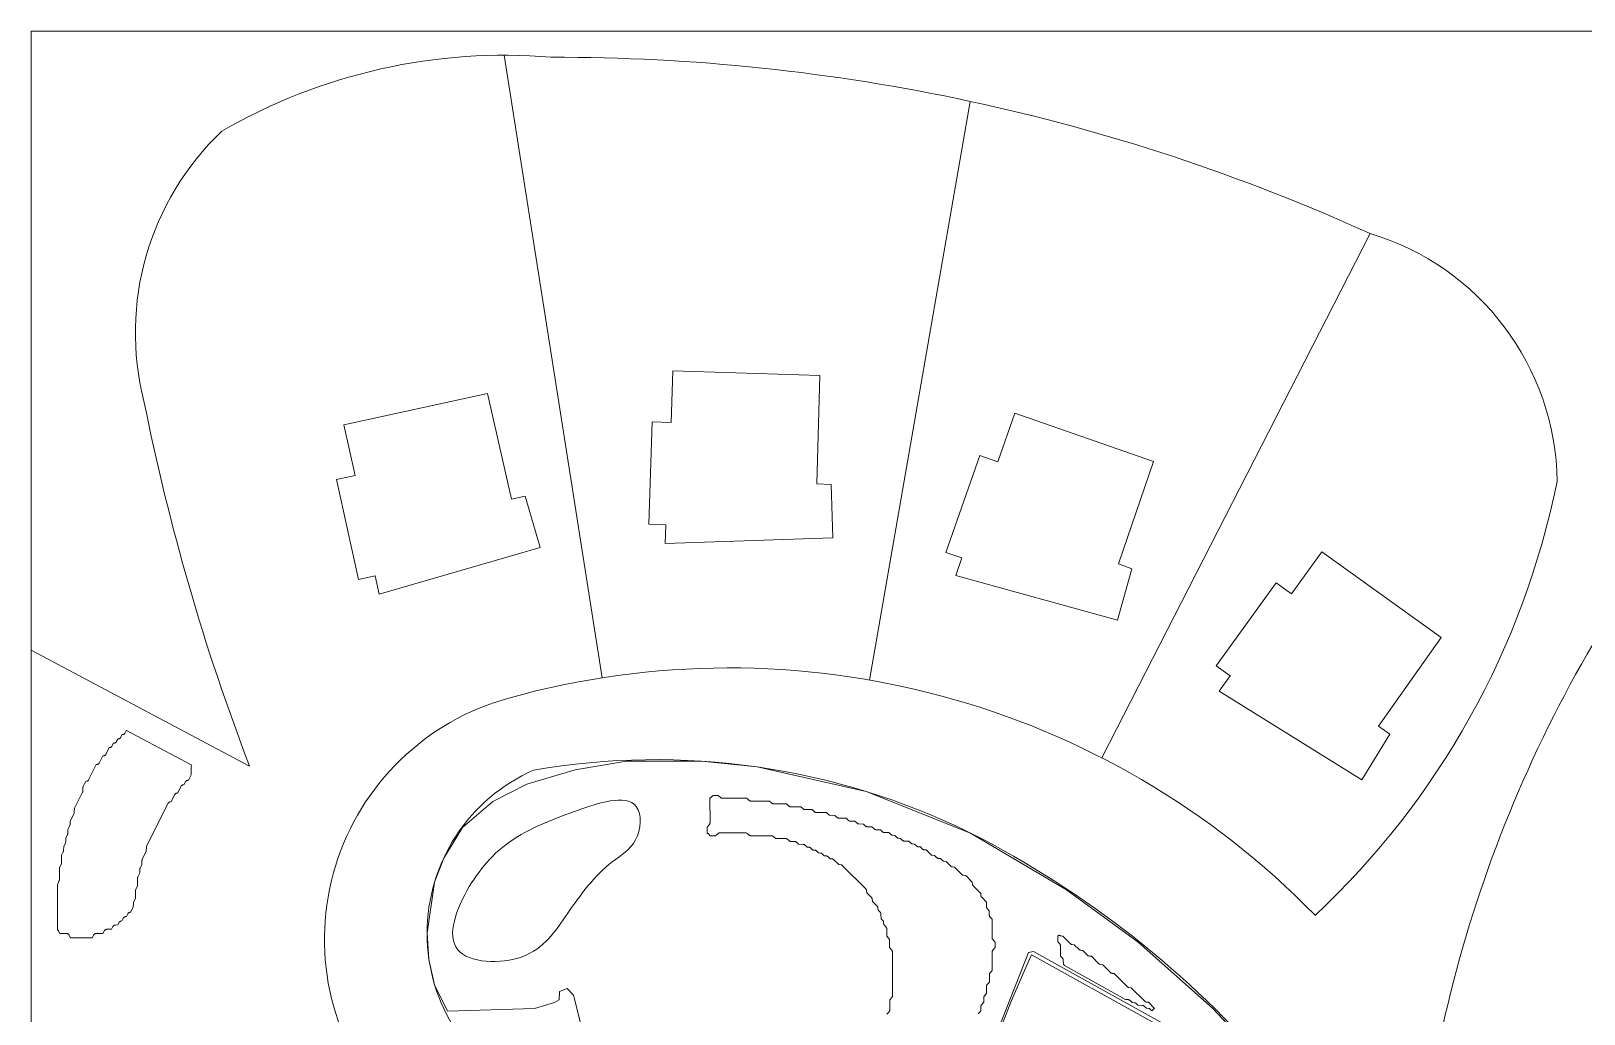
# Model space of a CAD drawing. Header units: inches. Extents: x 36 to 81.1, y 17.3 to 55.9.
# Drawn here: x 36.25 to 50.72, y 46.74 to 55.9 of the extents above; entities that cross this region are included whole.
import ezdxf

# ---------------------------------------------------------------- set-up
doc = ezdxf.new("R2010")
doc.units = ezdxf.units.IN
for name, color, linetype, lineweight in [('01_ORIGINAL_CAD', 7, 'Continuous', 20), ('02_APPROVED_PDF_OUTLINES', 7, 'Continuous', 15), ('03_ADDED_AREAS_SAME_COMPOSITION', 7, 'Continuous', 15), ('04_APPROVED_PERIMETER', 7, 'Continuous', 15)]:
    doc.layers.add(name, color=color, linetype=linetype, lineweight=lineweight)

msp = doc.modelspace()

# ---------------------------------------------------------------- linework, layer by layer
at = {"layer": '01_ORIGINAL_CAD'}
for p, q in [((36.248, 17.906), (36.248, 55.9)), ((36.248, 55.9), (71.442, 55.9))]:
    msp.add_line(p, q, dxfattribs=at)
for points in [[(40.658, 55.675), (41.569, 49.871)], [(45, 55.245), (44.06, 49.85)], [(48.726, 54.013), (46.225, 49.126)], [(38.284, 49.049), (36.248, 50.129)]]:
    msp.add_lwpolyline(points, dxfattribs=at)
for points in [[(43.572, 51.68), (43.598, 52.69), (42.23, 52.734), (42.214, 52.252), (42.035, 52.258), (42.004, 51.303), (42.163, 51.298), (42.158, 51.123), (43.721, 51.177), (43.704, 51.675)], [(40.725, 51.537), (40.502, 52.523), (39.164, 52.23), (39.268, 51.758), (39.093, 51.72), (39.298, 50.787), (39.453, 50.821), (39.491, 50.65), (40.993, 51.087), (40.853, 51.565)], [(46.381, 50.933), (46.709, 51.889), (45.415, 52.34), (45.257, 51.885), (45.088, 51.944), (44.773, 51.041), (44.923, 50.989), (44.866, 50.824), (46.374, 50.409), (46.506, 50.889)], [(48.804, 49.422), (49.389, 50.246), (48.277, 51.045), (47.995, 50.654), (47.85, 50.758), (47.292, 49.982), (47.421, 49.889), (47.319, 49.747), (48.648, 48.921), (48.911, 49.345)]]:
    msp.add_lwpolyline(points, close=True, dxfattribs=at)
for points in [[(44.283, 37.084, 0.090917), (40.931, 45.968, -0.652582), (40.931, 49.011, -0.158741), (45.004, 48.425, -0.098355), (47.824, 46.203), (47.755, 46.078)], [(47.087, 44.63, -0.062406), (47.763, 46.073), (45.572, 47.29, 0.058367), (44.801, 44.944, 0.058367)]]:
    msp.add_lwpolyline(points, format="xyb", dxfattribs=at)
for centre, radius, start, end in [((40.658, 50.423), 5.252, 85.2142, 120.0956), ((41.139, 37.317), 18.339, 65.5622, 90.1344), ((39.813, 53.089), 2.593, 133.6015, 194.2753), ((48.026, 51.672), 2.444, 0.7167, 73.3418), ((57.911, 56.571), 21.019, 191.3089, 200.9684), ((61.436, 43.951), 12.326, 136.7478, 169.6154), ((43.034, 53.196), 7.583, 313.0815, 348.6437), ((42.751, 42.34), 7.624, 44.2289, 105.6047), ((41.312, 47.434), 2.33, 105.2161, 220.7715)]:
    msp.add_arc(centre, radius, start, end, dxfattribs=at)
at = {"layer": '02_APPROVED_PDF_OUTLINES'}
msp.add_lwpolyline([(44.224, 46.735), (44.244, 46.758), (44.246, 46.761), (44.248, 46.764), (44.249, 46.767), (44.25, 46.771), (44.25, 46.775), (44.25, 46.87), (44.271, 46.896), (44.273, 46.899), (44.275, 46.902), (44.276, 46.905), (44.276, 46.908), (44.277, 46.912), (44.276, 47.317), (44.275, 47.321), (44.274, 47.324), (44.273, 47.328), (44.271, 47.331), (44.269, 47.334), (44.249, 47.357), (44.249, 47.425), (44.248, 47.428), (44.248, 47.432), (44.246, 47.435), (44.245, 47.438), (44.243, 47.441), (44.222, 47.464), (44.222, 47.532), (44.222, 47.536), (44.221, 47.539), (44.22, 47.542), (44.218, 47.545), (44.216, 47.548), (44.195, 47.572), (44.193, 47.593), (44.193, 47.596), (44.192, 47.6), (44.19, 47.603), (44.188, 47.606), (44.186, 47.608), (44.169, 47.626), (44.168, 47.669), (44.168, 47.672), (44.167, 47.675), (44.166, 47.678), (44.165, 47.681), (44.163, 47.684), (44.161, 47.686), (44.142, 47.707), (44.14, 47.727), (44.139, 47.731), (44.138, 47.734), (44.137, 47.737), (44.135, 47.74), (44.133, 47.743), (44.088, 47.788), (44.086, 47.808), (44.086, 47.811), (44.085, 47.814), (44.083, 47.818), (44.082, 47.82), (44.079, 47.823), (44.035, 47.868), (44.033, 47.888), (44.033, 47.892), (44.032, 47.895), (44.03, 47.898), (44.028, 47.901), (44.026, 47.904), (43.811, 48.12), (43.809, 48.123), (43.806, 48.124), (43.803, 48.126), (43.8, 48.127), (43.797, 48.128), (43.775, 48.131), (43.729, 48.176), (43.727, 48.178), (43.724, 48.18), (43.721, 48.182), (43.717, 48.183), (43.714, 48.183), (43.694, 48.185), (43.673, 48.205), (43.67, 48.207), (43.667, 48.209), (43.664, 48.21), (43.661, 48.211), (43.657, 48.211), (43.64, 48.212), (43.62, 48.231), (43.617, 48.234), (43.614, 48.236), (43.611, 48.237), (43.607, 48.238), (43.604, 48.238), (43.587, 48.239), (43.567, 48.258), (43.564, 48.261), (43.561, 48.262), (43.558, 48.264), (43.554, 48.265), (43.551, 48.265), (43.534, 48.266), (43.514, 48.285), (43.511, 48.287), (43.508, 48.289), (43.505, 48.291), (43.501, 48.291), (43.498, 48.292), (43.481, 48.293), (43.461, 48.312), (43.458, 48.314), (43.456, 48.316), (43.453, 48.317), (43.45, 48.318), (43.447, 48.318), (43.444, 48.319), (43.401, 48.32), (43.381, 48.339), (43.379, 48.341), (43.376, 48.342), (43.373, 48.344), (43.37, 48.345), (43.367, 48.345), (43.364, 48.345), (43.321, 48.346), (43.298, 48.367), (43.295, 48.369), (43.293, 48.37), (43.29, 48.372), (43.287, 48.372), (43.284, 48.373), (43.281, 48.373), (43.188, 48.373), (43.165, 48.394), (43.163, 48.395), (43.16, 48.397), (43.157, 48.398), (43.154, 48.399), (43.151, 48.4), (43.148, 48.4), (42.948, 48.4), (42.922, 48.421), (42.92, 48.423), (42.917, 48.425), (42.913, 48.426), (42.91, 48.427), (42.907, 48.427), (42.668, 48.427), (42.664, 48.426), (42.661, 48.426), (42.658, 48.425), (42.655, 48.423), (42.652, 48.421), (42.626, 48.4), (42.578, 48.4), (42.561, 48.417), (42.558, 48.419), (42.556, 48.421), (42.553, 48.422), (42.55, 48.423), (42.548, 48.423), (42.548, 48.479), (42.569, 48.505), (42.571, 48.508), (42.573, 48.511), (42.574, 48.514), (42.574, 48.517), (42.575, 48.521), (42.574, 48.752), (42.576, 48.753), (42.579, 48.754), (42.582, 48.755), (42.584, 48.757), (42.587, 48.759), (42.604, 48.776), (42.651, 48.776), (42.674, 48.756), (42.676, 48.754), (42.679, 48.752), (42.682, 48.751), (42.685, 48.75), (42.687, 48.75), (42.69, 48.75), (42.917, 48.749), (42.939, 48.729), (42.942, 48.727), (42.944, 48.726), (42.947, 48.725), (42.95, 48.724), (42.953, 48.723), (42.956, 48.723), (43.129, 48.723), (43.152, 48.703), (43.154, 48.701), (43.157, 48.699), (43.16, 48.698), (43.162, 48.697), (43.165, 48.696), (43.168, 48.696), (43.288, 48.696), (43.311, 48.676), (43.313, 48.674), (43.316, 48.672), (43.319, 48.671), (43.322, 48.67), (43.325, 48.67), (43.328, 48.67), (43.421, 48.669), (43.444, 48.649), (43.446, 48.647), (43.449, 48.646), (43.452, 48.644), (43.454, 48.644), (43.457, 48.643), (43.46, 48.643), (43.527, 48.643), (43.55, 48.622), (43.552, 48.62), (43.555, 48.619), (43.558, 48.618), (43.561, 48.617), (43.564, 48.616), (43.567, 48.616), (43.66, 48.616), (43.679, 48.597), (43.682, 48.595), (43.684, 48.593), (43.687, 48.592), (43.69, 48.591), (43.693, 48.59), (43.696, 48.59), (43.739, 48.589), (43.759, 48.57), (43.762, 48.568), (43.764, 48.567), (43.767, 48.565), (43.77, 48.564), (43.773, 48.564), (43.776, 48.563), (43.845, 48.562), (43.865, 48.543), (43.868, 48.541), (43.87, 48.54), (43.873, 48.538), (43.876, 48.537), (43.879, 48.537), (43.882, 48.537), (43.925, 48.536), (43.945, 48.517), (43.947, 48.515), (43.95, 48.513), (43.953, 48.512), (43.956, 48.511), (43.959, 48.51), (43.962, 48.51), (44.005, 48.509), (44.025, 48.49), (44.027, 48.488), (44.03, 48.486), (44.032, 48.485), (44.035, 48.484), (44.038, 48.483), (44.041, 48.483), (44.084, 48.482), (44.104, 48.463), (44.107, 48.461), (44.109, 48.459), (44.112, 48.458), (44.115, 48.457), (44.118, 48.457), (44.121, 48.456), (44.164, 48.455), (44.184, 48.436), (44.186, 48.434), (44.189, 48.433), (44.192, 48.431), (44.195, 48.43), (44.198, 48.43), (44.201, 48.429), (44.243, 48.429), (44.261, 48.411), (44.263, 48.409), (44.266, 48.407), (44.269, 48.406), (44.273, 48.405), (44.276, 48.404), (44.296, 48.402), (44.317, 48.383), (44.32, 48.38), (44.323, 48.379), (44.326, 48.377), (44.329, 48.376), (44.333, 48.376), (44.35, 48.375), (44.37, 48.356), (44.372, 48.354), (44.375, 48.352), (44.378, 48.351), (44.381, 48.35), (44.384, 48.349), (44.387, 48.349), (44.429, 48.348), (44.447, 48.331), (44.449, 48.329), (44.452, 48.327), (44.455, 48.325), (44.459, 48.324), (44.462, 48.324), (44.482, 48.322), (44.503, 48.302), (44.506, 48.3), (44.509, 48.298), (44.512, 48.297), (44.515, 48.296), (44.519, 48.296), (44.536, 48.295), (44.556, 48.276), (44.559, 48.273), (44.562, 48.271), (44.565, 48.27), (44.569, 48.269), (44.572, 48.269), (44.588, 48.268), (44.633, 48.224), (44.635, 48.222), (44.638, 48.22), (44.641, 48.218), (44.645, 48.217), (44.648, 48.217), (44.668, 48.215), (44.689, 48.195), (44.692, 48.193), (44.695, 48.191), (44.698, 48.19), (44.701, 48.189), (44.705, 48.188), (44.722, 48.188), (44.742, 48.168), (44.745, 48.166), (44.748, 48.164), (44.751, 48.163), (44.755, 48.162), (44.758, 48.162), (44.775, 48.161), (44.819, 48.117), (44.821, 48.114), (44.824, 48.112), (44.827, 48.111), (44.831, 48.11), (44.834, 48.109), (44.854, 48.108), (44.923, 48.038), (44.925, 48.036), (44.928, 48.034), (44.931, 48.033), (44.934, 48.032), (44.937, 48.031), (44.96, 48.028), (45.018, 47.968), (45.02, 47.949), (45.021, 47.945), (45.022, 47.942), (45.023, 47.939), (45.025, 47.936), (45.027, 47.933), (45.098, 47.861), (45.1, 47.841), (45.1, 47.838), (45.101, 47.835), (45.103, 47.831), (45.105, 47.828), (45.107, 47.826), (45.151, 47.781), (45.152, 47.738), (45.152, 47.735), (45.153, 47.732), (45.154, 47.729), (45.155, 47.726), (45.157, 47.724), (45.158, 47.722), (45.177, 47.701), (45.178, 47.658), (45.179, 47.655), (45.179, 47.652), (45.18, 47.649), (45.182, 47.646), (45.183, 47.643), (45.185, 47.641), (45.204, 47.621), (45.204, 47.449), (45.204, 47.446), (45.205, 47.442), (45.206, 47.439), (45.208, 47.436), (45.21, 47.433), (45.231, 47.407), (45.231, 47.357), (45.211, 47.334), (45.209, 47.331), (45.207, 47.328), (45.206, 47.325), (45.205, 47.321), (45.205, 47.318), (45.205, 47.143), (45.186, 47.123), (45.184, 47.121), (45.183, 47.118), (45.181, 47.115), (45.18, 47.112), (45.18, 47.109), (45.179, 47.106), (45.179, 47.035), (45.158, 47.012), (45.156, 47.009), (45.155, 47.006), (45.153, 47.003), (45.153, 46.999), (45.152, 46.996), (45.152, 46.928), (45.133, 46.908), (45.132, 46.906), (45.13, 46.903), (45.129, 46.901), (45.128, 46.898), (45.127, 46.895), (45.127, 46.892), (45.126, 46.848), (45.107, 46.828), (45.105, 46.825), (45.104, 46.823), (45.102, 46.82), (45.101, 46.817), (45.101, 46.814), (45.1, 46.811), (45.1, 46.768), (45.082, 46.75), (45.08, 46.747), (45.078, 46.745), (45.077, 46.741), (45.076, 46.738)], dxfattribs=at)
msp.add_lwpolyline([(45.828, 47.474), (45.829, 47.473), (45.831, 47.471), (45.834, 47.47), (45.837, 47.469), (45.84, 47.468), (45.863, 47.465), (45.935, 47.393), (45.938, 47.39), (45.94, 47.389), (45.944, 47.387), (45.947, 47.386), (45.95, 47.386), (45.97, 47.384), (46.015, 47.339), (46.017, 47.337), (46.02, 47.335), (46.023, 47.333), (46.027, 47.332), (46.03, 47.332), (46.05, 47.33), (46.094, 47.286), (46.097, 47.283), (46.1, 47.281), (46.103, 47.28), (46.106, 47.279), (46.11, 47.278), (46.129, 47.277), (46.198, 47.207), (46.201, 47.205), (46.203, 47.203), (46.206, 47.202), (46.209, 47.201), (46.213, 47.2), (46.235, 47.197), (46.307, 47.125), (46.31, 47.122), (46.313, 47.12), (46.316, 47.119), (46.319, 47.118), (46.323, 47.117), (46.342, 47.116), (46.464, 46.993), (46.467, 46.99), (46.469, 46.989), (46.472, 46.987), (46.475, 46.986), (46.478, 46.985), (46.501, 46.982), (46.626, 46.857), (46.629, 46.854), (46.632, 46.852), (46.635, 46.851), (46.638, 46.85), (46.642, 46.849), (46.661, 46.848), (46.718, 46.79), (46.718, 46.79), (46.715, 46.788), (46.712, 46.787), (46.709, 46.784), (46.692, 46.769), (46.678, 46.783), (46.676, 46.785), (46.673, 46.787), (46.67, 46.788), (46.666, 46.789), (46.663, 46.79), (46.643, 46.792), (46.622, 46.811), (46.62, 46.813), (46.617, 46.815), (46.615, 46.816), (46.612, 46.817), (46.609, 46.818), (46.606, 46.818), (46.563, 46.819), (46.546, 46.836), (46.543, 46.838), (46.54, 46.84), (46.537, 46.842), (46.534, 46.843), (46.53, 46.843), (46.51, 46.845), (46.489, 46.865), (46.487, 46.867), (46.485, 46.868), (46.482, 46.87), (46.479, 46.871), (46.476, 46.871), (46.473, 46.872), (46.447, 46.873), (45.877, 47.189), (45.868, 47.198), (45.867, 47.241), (45.867, 47.244), (45.867, 47.247), (45.866, 47.25), (45.864, 47.253), (45.863, 47.255), (45.861, 47.258), (45.842, 47.278), (45.841, 47.375), (45.84, 47.378), (45.84, 47.381), (45.839, 47.384), (45.838, 47.387), (45.836, 47.389), (45.834, 47.392), (45.815, 47.412), (45.815, 47.466), (45.816, 47.466), (45.819, 47.467), (45.822, 47.469), (45.824, 47.471)], close=True, dxfattribs=at)
msp.add_open_spline([(40.224, 47.337), (40.115, 47.468), (40.213, 47.724), (40.332, 47.925), (40.447, 48.119), (40.582, 48.261), (40.75, 48.371), (40.923, 48.483), (41.131, 48.561), (41.341, 48.636), (41.443, 48.673), (41.546, 48.708), (41.645, 48.724), (41.744, 48.74), (41.84, 48.736), (41.888, 48.672), (41.941, 48.602), (41.936, 48.458), (41.882, 48.36), (41.833, 48.27), (41.744, 48.219), (41.663, 48.155), (41.497, 48.026), (41.366, 47.847), (41.25, 47.679), (41.132, 47.508), (41.03, 47.347), (40.825, 47.272), (40.625, 47.2), (40.328, 47.21), (40.224, 47.337)], degree=3, knots=[0, 0, 0, 0, 0.127554, 0.127554, 0.127554, 0.250723, 0.250723, 0.250723, 0.376824, 0.376824, 0.376824, 0.438366, 0.438366, 0.438366, 0.499182, 0.499182, 0.499182, 0.565824, 0.565824, 0.565824, 0.626725, 0.626725, 0.626725, 0.750592, 0.750592, 0.750592, 0.877046, 0.877046, 0.877046, 1, 1, 1, 1], dxfattribs=at)
at = {"layer": '03_ADDED_AREAS_SAME_COMPOSITION'}
msp.add_lwpolyline([(36.493, 47.522), (36.493, 47.943), (36.51, 47.982), (36.512, 47.986), (36.512, 47.989), (36.512, 47.992), (36.513, 48.101), (36.529, 48.136), (36.531, 48.14), (36.531, 48.143), (36.532, 48.147), (36.532, 48.22), (36.548, 48.251), (36.549, 48.254), (36.55, 48.258), (36.551, 48.261), (36.552, 48.299), (36.569, 48.335), (36.57, 48.338), (36.571, 48.342), (36.571, 48.345), (36.572, 48.378), (36.588, 48.41), (36.589, 48.413), (36.59, 48.417), (36.59, 48.42), (36.592, 48.458), (36.609, 48.494), (36.61, 48.497), (36.611, 48.5), (36.611, 48.504), (36.612, 48.537), (36.648, 48.608), (36.649, 48.612), (36.65, 48.615), (36.65, 48.619), (36.652, 48.656), (36.727, 48.807), (36.729, 48.81), (36.729, 48.814), (36.73, 48.817), (36.731, 48.855), (36.757, 48.905), (36.766, 48.907), (36.769, 48.907), (36.772, 48.909), (36.775, 48.91), (36.778, 48.912), (36.78, 48.914), (36.782, 48.917), (36.784, 48.92), (36.856, 49.063), (36.862, 49.063), (36.865, 49.064), (36.868, 49.064), (36.871, 49.066), (36.873, 49.067), (36.876, 49.069), (36.878, 49.071), (36.88, 49.074), (36.882, 49.076), (36.916, 49.143), (36.926, 49.145), (36.929, 49.146), (36.932, 49.147), (36.935, 49.149), (36.938, 49.151), (36.94, 49.153), (36.942, 49.155), (36.944, 49.158), (36.976, 49.222), (36.981, 49.222), (36.985, 49.222), (36.988, 49.223), (36.99, 49.225), (36.993, 49.226), (36.996, 49.228), (36.998, 49.23), (37, 49.233), (37.001, 49.235), (37.015, 49.261), (37.021, 49.262), (37.024, 49.262), (37.027, 49.263), (37.03, 49.264), (37.033, 49.266), (37.035, 49.268), (37.038, 49.27), (37.04, 49.272), (37.041, 49.275), (37.055, 49.301), (37.061, 49.302), (37.064, 49.302), (37.067, 49.303), (37.07, 49.304), (37.073, 49.306), (37.075, 49.307), (37.078, 49.31), (37.08, 49.312), (37.081, 49.315), (37.096, 49.342), (37.105, 49.344), (37.109, 49.344), (37.112, 49.346), (37.115, 49.347), (37.117, 49.349), (37.12, 49.351), (37.122, 49.354), (37.123, 49.357), (37.135, 49.38), (37.137, 49.38), (37.745, 49.057), (37.742, 49.05), (37.74, 49.046), (37.74, 49.043), (37.739, 49.039), (37.739, 48.966), (37.714, 48.917), (37.708, 48.917), (37.705, 48.916), (37.702, 48.916), (37.699, 48.914), (37.697, 48.913), (37.694, 48.911), (37.692, 48.909), (37.69, 48.906), (37.688, 48.904), (37.674, 48.877), (37.664, 48.875), (37.661, 48.874), (37.658, 48.873), (37.655, 48.871), (37.652, 48.869), (37.65, 48.867), (37.648, 48.864), (37.646, 48.862), (37.614, 48.798), (37.608, 48.798), (37.605, 48.797), (37.602, 48.796), (37.599, 48.795), (37.597, 48.794), (37.594, 48.792), (37.592, 48.79), (37.59, 48.787), (37.588, 48.784), (37.554, 48.718), (37.544, 48.716), (37.541, 48.715), (37.538, 48.714), (37.535, 48.712), (37.533, 48.71), (37.53, 48.708), (37.528, 48.705), (37.526, 48.703), (37.325, 48.303), (37.324, 48.3), (37.323, 48.296), (37.323, 48.293), (37.32, 48.252), (37.284, 48.18), (37.283, 48.177), (37.282, 48.173), (37.281, 48.17), (37.28, 48.132), (37.263, 48.096), (37.262, 48.093), (37.261, 48.09), (37.26, 48.086), (37.26, 48.053), (37.243, 48.017), (37.242, 48.014), (37.241, 48.01), (37.24, 48.006), (37.24, 47.933), (37.222, 47.893), (37.221, 47.89), (37.22, 47.887), (37.22, 47.883), (37.22, 47.814), (37.203, 47.779), (37.202, 47.775), (37.201, 47.772), (37.201, 47.769), (37.2, 47.735), (37.176, 47.686), (37.17, 47.686), (37.167, 47.685), (37.164, 47.685), (37.161, 47.683), (37.158, 47.682), (37.156, 47.68), (37.154, 47.678), (37.152, 47.675), (37.15, 47.673), (37.136, 47.647), (37.13, 47.646), (37.127, 47.646), (37.124, 47.645), (37.121, 47.644), (37.118, 47.642), (37.116, 47.64), (37.114, 47.638), (37.112, 47.636), (37.11, 47.633), (37.095, 47.606), (37.086, 47.604), (37.083, 47.603), (37.08, 47.602), (37.077, 47.6), (37.074, 47.598), (37.072, 47.596), (37.07, 47.594), (37.068, 47.591), (37.056, 47.568), (37.031, 47.567), (37.028, 47.566), (37.025, 47.566), (37.022, 47.564), (37.019, 47.563), (37.016, 47.561), (37.014, 47.559), (37.012, 47.556), (37.01, 47.553), (36.997, 47.529), (36.954, 47.528), (36.951, 47.528), (36.948, 47.527), (36.945, 47.526), (36.942, 47.525), (36.939, 47.523), (36.937, 47.521), (36.934, 47.518), (36.933, 47.516), (36.917, 47.489), (36.854, 47.488), (36.851, 47.488), (36.848, 47.487), (36.845, 47.486), (36.842, 47.485), (36.839, 47.483), (36.837, 47.481), (36.835, 47.478), (36.833, 47.476), (36.818, 47.449), (36.616, 47.449), (36.601, 47.475), (36.599, 47.478), (36.597, 47.481), (36.594, 47.483), (36.592, 47.485), (36.589, 47.486), (36.586, 47.487), (36.582, 47.488), (36.579, 47.488), (36.517, 47.488), (36.505, 47.511), (36.504, 47.513), (36.502, 47.516), (36.5, 47.518), (36.498, 47.52), (36.495, 47.521)], close=True, dxfattribs=at)
at = {"layer": '04_APPROVED_PERIMETER'}
for points in [[(41.385, 46.594), (41.304, 46.915), (41.245, 46.976), (41.173, 46.947), (41.169, 46.871), (41.125, 46.844), (40.939, 46.79), (40.129, 46.763), (40.008, 47.011), (39.956, 47.246), (39.938, 47.49), (40.008, 47.968), (40.093, 48.191), (40.268, 48.477), (40.55, 48.719), (40.868, 48.88), (41.319, 49.015), (41.797, 49.096), (42.495, 49.095), (43.014, 49.041), (44.03, 48.813), (45.004, 48.425), (45.896, 47.895), (46.565, 47.408), (47.257, 46.792), (47.727, 46.291)], [(47.756, 46.117), (45.589, 47.32), (45.543, 47.31), (45.085, 46.151)]]:
    msp.add_lwpolyline(points, dxfattribs=at)

doc.saveas('drawing.dxf')
